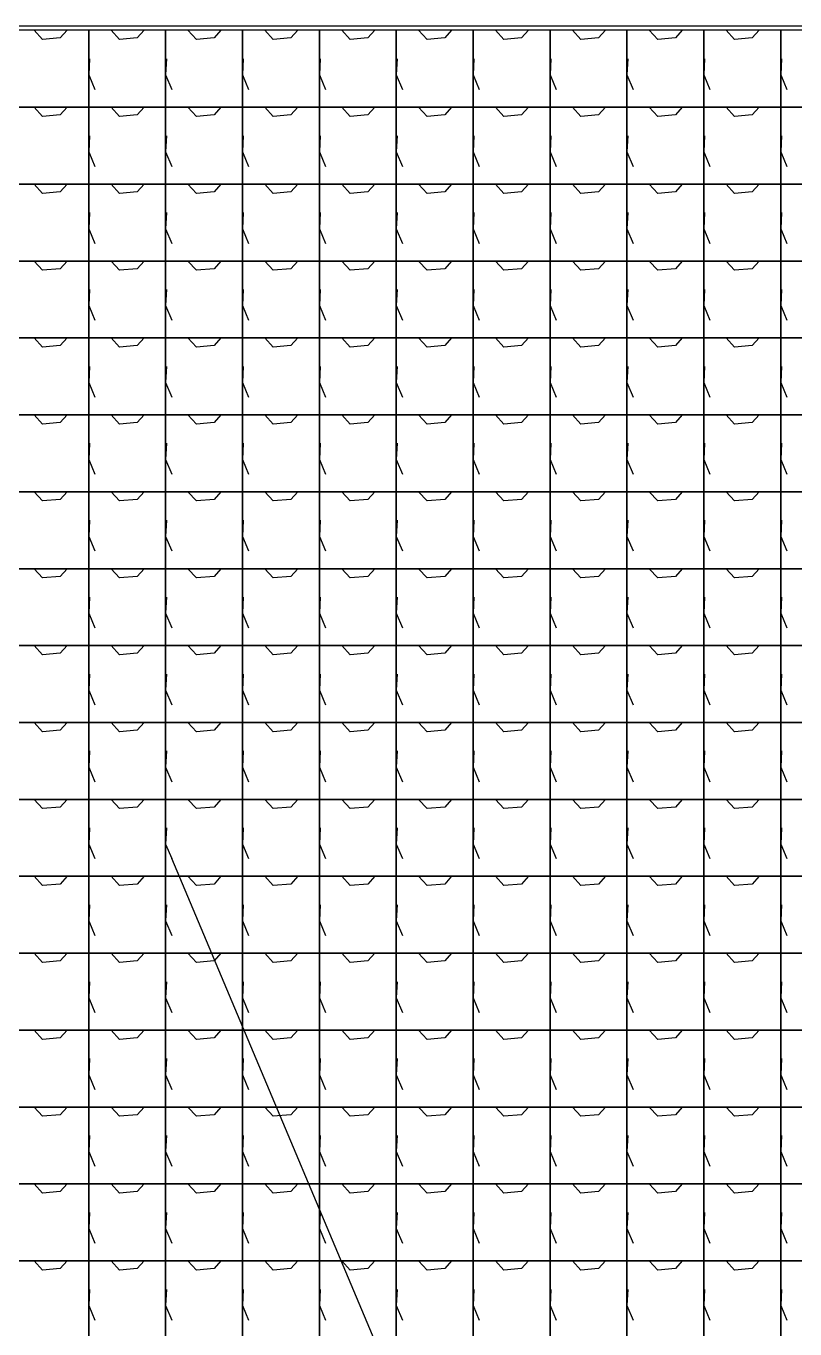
# Model space of a CAD drawing. Header units: inches. Extents: x 0 to 2763, y 0 to 1500.
# Drawn here: x 487.3 to 741.3, y 1069.7 to 1500 of the extents above; entities that cross this region are included whole.
import ezdxf

# ---------------------------------------------------------------- set-up
doc = ezdxf.new("R2010")
doc.units = ezdxf.units.IN
doc.header["$MEASUREMENT"] = 0

# ---------------------------------------------------------------- blocks, each defined once
blk = doc.blocks.new('*U1')
at = {"color": 254, "true_color": 0xfeeab9}
blk.add_lwpolyline([(-12.7, -12.7), (12.7, -12.7), (12.7, 12.7), (-12.7, 12.7), (-12.7, -12.7)], dxfattribs=at)
blk = doc.blocks.new('*U2')
at = {"color": 0, "linetype": 'ByBlock', "lineweight": -2, "transparency": 16777216}
for p in [(482.6, 1473.2), (508, 1473.2), (533.4, 1473.2), (558.8, 1473.2), (584.2, 1473.2), (609.6, 1473.2), (635, 1473.2), (660.4, 1473.2), (685.8, 1473.2), (711.2, 1473.2), (736.6, 1473.2), (482.6, 1447.8), (508, 1447.8), (533.4, 1447.8), (558.8, 1447.8), (584.2, 1447.8), (609.6, 1447.8), (635, 1447.8), (660.4, 1447.8), (685.8, 1447.8), (711.2, 1447.8), (736.6, 1447.8), (482.6, 1422.4), (508, 1422.4), (533.4, 1422.4), (558.8, 1422.4), (584.2, 1422.4), (609.6, 1422.4), (635, 1422.4), (660.4, 1422.4), (685.8, 1422.4), (711.2, 1422.4), (736.6, 1422.4), (482.6, 1397), (508, 1397), (533.4, 1397), (558.8, 1397), (584.2, 1397), (609.6, 1397), (635, 1397), (660.4, 1397), (685.8, 1397), (711.2, 1397), (736.6, 1397), (482.6, 1371.6), (508, 1371.6), (533.4, 1371.6), (558.8, 1371.6), (584.2, 1371.6), (609.6, 1371.6), (635, 1371.6), (660.4, 1371.6), (685.8, 1371.6), (711.2, 1371.6), (736.6, 1371.6), (482.6, 1346.2), (508, 1346.2), (533.4, 1346.2), (558.8, 1346.2), (584.2, 1346.2), (609.6, 1346.2), (635, 1346.2), (660.4, 1346.2), (685.8, 1346.2), (711.2, 1346.2), (736.6, 1346.2), (482.6, 1320.8), (508, 1320.8), (533.4, 1320.8), (558.8, 1320.8), (584.2, 1320.8), (609.6, 1320.8), (635, 1320.8), (660.4, 1320.8), (685.8, 1320.8), (711.2, 1320.8), (736.6, 1320.8), (482.6, 1295.4), (508, 1295.4), (533.4, 1295.4), (558.8, 1295.4), (584.2, 1295.4), (609.6, 1295.4), (635, 1295.4), (660.4, 1295.4), (685.8, 1295.4), (711.2, 1295.4), (736.6, 1295.4), (482.6, 1270), (508, 1270), (533.4, 1270), (558.8, 1270), (584.2, 1270), (609.6, 1270), (635, 1270), (660.4, 1270), (685.8, 1270), (711.2, 1270), (736.6, 1270), (482.6, 1244.6), (508, 1244.6), (533.4, 1244.6), (558.8, 1244.6), (584.2, 1244.6), (609.6, 1244.6), (635, 1244.6), (660.4, 1244.6), (685.8, 1244.6), (711.2, 1244.6), (736.6, 1244.6), (482.6, 1219.2), (508, 1219.2), (533.4, 1219.2), (558.8, 1219.2), (584.2, 1219.2), (609.6, 1219.2), (635, 1219.2), (660.4, 1219.2), (685.8, 1219.2), (711.2, 1219.2), (736.6, 1219.2), (482.6, 1193.8), (508, 1193.8), (533.4, 1193.8), (558.8, 1193.8), (584.2, 1193.8), (609.6, 1193.8), (635, 1193.8), (660.4, 1193.8), (685.8, 1193.8), (711.2, 1193.8), (736.6, 1193.8), (482.6, 1168.4), (508, 1168.4), (533.4, 1168.4), (558.8, 1168.4), (584.2, 1168.4), (609.6, 1168.4), (635, 1168.4), (660.4, 1168.4), (685.8, 1168.4), (711.2, 1168.4), (736.6, 1168.4), (482.6, 1143), (508, 1143), (533.4, 1143), (558.8, 1143), (584.2, 1143), (609.6, 1143), (635, 1143), (660.4, 1143), (685.8, 1143), (711.2, 1143), (736.6, 1143), (482.6, 1117.6), (508, 1117.6), (533.4, 1117.6), (558.8, 1117.6), (584.2, 1117.6), (609.6, 1117.6), (635, 1117.6), (660.4, 1117.6), (685.8, 1117.6), (711.2, 1117.6), (736.6, 1117.6), (482.6, 1092.2), (508, 1092.2), (533.4, 1092.2), (558.8, 1092.2), (584.2, 1092.2), (609.6, 1092.2), (635, 1092.2), (660.4, 1092.2), (685.8, 1092.2), (711.2, 1092.2), (736.6, 1092.2), (482.6, 1066.8), (508, 1066.8), (533.4, 1066.8), (558.8, 1066.8), (584.2, 1066.8), (609.6, 1066.8), (635, 1066.8), (660.4, 1066.8), (685.8, 1066.8), (711.2, 1066.8), (736.6, 1066.8)]:
    blk.add_blockref('*U1', p, dxfattribs=at)

msp = doc.modelspace()

# ---------------------------------------------------------------- linework, layer by layer
at = {"linetype": 'Continuous'}
for p, q in [((492.76, 1495.55), (489.97, 1498.6)), ((500.89, 1498.6), (498.6, 1496.06)), ((518.16, 1495.55), (515.37, 1498.6)), ((526.29, 1498.6), (524, 1496.06)), ((543.56, 1495.55), (540.77, 1498.6)), ((551.69, 1498.6), (549.4, 1496.06)), ((568.96, 1495.55), (566.17, 1498.6)), ((577.09, 1498.6), (574.8, 1496.06)), ((594.36, 1495.55), (591.57, 1498.6)), ((602.49, 1498.6), (600.2, 1496.06)), ((619.76, 1495.55), (616.97, 1498.6)), ((627.89, 1498.6), (625.6, 1496.06)), ((645.16, 1495.55), (642.37, 1498.6)), ((653.29, 1498.6), (651, 1496.06)), ((670.56, 1495.55), (667.77, 1498.6)), ((678.69, 1498.6), (676.4, 1496.06)), ((695.96, 1495.55), (693.17, 1498.6)), ((704.09, 1498.6), (701.8, 1496.06)), ((721.36, 1495.55), (718.57, 1498.6)), ((729.49, 1498.6), (727.2, 1496.06)), ((498.6, 1496.06), (492.76, 1495.55)), ((524, 1496.06), (518.16, 1495.55)), ((549.4, 1496.06), (543.56, 1495.55)), ((574.8, 1496.06), (568.96, 1495.55)), ((600.2, 1496.06), (594.36, 1495.55)), ((625.6, 1496.06), (619.76, 1495.55)), ((651, 1496.06), (645.16, 1495.55)), ((676.4, 1496.06), (670.56, 1495.55)), ((701.8, 1496.06), (695.96, 1495.55)), ((727.2, 1496.06), (721.36, 1495.55)), ((508.25, 1489.2), (508, 1483.87)), ((533.65, 1489.2), (533.4, 1483.87)), ((559.05, 1489.2), (558.8, 1483.87)), ((584.45, 1489.2), (584.2, 1483.87)), ((609.85, 1489.2), (609.6, 1483.87)), ((635.25, 1489.2), (635, 1483.87)), ((660.65, 1489.2), (660.4, 1483.87)), ((686.05, 1489.2), (685.8, 1483.87)), ((711.45, 1489.2), (711.2, 1483.87)), ((736.85, 1489.2), (736.6, 1483.87)), ((508, 1483.87), (510.03, 1479.04)), ((533.4, 1483.87), (535.43, 1479.04)), ((558.8, 1483.87), (560.83, 1479.04)), ((584.2, 1483.87), (586.23, 1479.04)), ((609.6, 1483.87), (611.63, 1479.04)), ((635, 1483.87), (637.03, 1479.04)), ((660.4, 1483.87), (662.43, 1479.04)), ((685.8, 1483.87), (687.83, 1479.04)), ((711.2, 1483.87), (713.23, 1479.04)), ((736.6, 1483.87), (738.63, 1479.04)), ((492.76, 1470.15), (489.97, 1473.2)), ((500.89, 1473.2), (498.6, 1470.66)), ((518.16, 1470.15), (515.37, 1473.2)), ((526.29, 1473.2), (524, 1470.66)), ((543.56, 1470.15), (540.77, 1473.2)), ((551.69, 1473.2), (549.4, 1470.66)), ((568.96, 1470.15), (566.17, 1473.2)), ((577.09, 1473.2), (574.8, 1470.66)), ((594.36, 1470.15), (591.57, 1473.2)), ((602.49, 1473.2), (600.2, 1470.66)), ((619.76, 1470.15), (616.97, 1473.2)), ((627.89, 1473.2), (625.6, 1470.66)), ((645.16, 1470.15), (642.37, 1473.2)), ((653.29, 1473.2), (651, 1470.66)), ((670.56, 1470.15), (667.77, 1473.2)), ((678.69, 1473.2), (676.4, 1470.66)), ((695.96, 1470.15), (693.17, 1473.2)), ((704.09, 1473.2), (701.8, 1470.66)), ((721.36, 1470.15), (718.57, 1473.2)), ((729.49, 1473.2), (727.2, 1470.66)), ((498.6, 1470.66), (492.76, 1470.15)), ((524, 1470.66), (518.16, 1470.15)), ((549.4, 1470.66), (543.56, 1470.15)), ((574.8, 1470.66), (568.96, 1470.15)), ((600.2, 1470.66), (594.36, 1470.15)), ((625.6, 1470.66), (619.76, 1470.15)), ((651, 1470.66), (645.16, 1470.15)), ((676.4, 1470.66), (670.56, 1470.15)), ((701.8, 1470.66), (695.96, 1470.15)), ((727.2, 1470.66), (721.36, 1470.15)), ((508.25, 1463.8), (508, 1458.47)), ((533.65, 1463.8), (533.4, 1458.47)), ((559.05, 1463.8), (558.8, 1458.47)), ((584.45, 1463.8), (584.2, 1458.47)), ((609.85, 1463.8), (609.6, 1458.47)), ((635.25, 1463.8), (635, 1458.47)), ((660.65, 1463.8), (660.4, 1458.47)), ((686.05, 1463.8), (685.8, 1458.47)), ((711.45, 1463.8), (711.2, 1458.47)), ((736.85, 1463.8), (736.6, 1458.47)), ((508, 1458.47), (510.03, 1453.64)), ((533.4, 1458.47), (535.43, 1453.64)), ((558.8, 1458.47), (560.83, 1453.64)), ((584.2, 1458.47), (586.23, 1453.64)), ((609.6, 1458.47), (611.63, 1453.64)), ((635, 1458.47), (637.03, 1453.64)), ((660.4, 1458.47), (662.43, 1453.64)), ((685.8, 1458.47), (687.83, 1453.64)), ((711.2, 1458.47), (713.23, 1453.64)), ((736.6, 1458.47), (738.63, 1453.64)), ((492.76, 1444.75), (489.97, 1447.8)), ((500.89, 1447.8), (498.6, 1445.26)), ((518.16, 1444.75), (515.37, 1447.8)), ((526.29, 1447.8), (524, 1445.26)), ((543.56, 1444.75), (540.77, 1447.8)), ((551.69, 1447.8), (549.4, 1445.26)), ((568.96, 1444.75), (566.17, 1447.8)), ((577.09, 1447.8), (574.8, 1445.26)), ((594.36, 1444.75), (591.57, 1447.8)), ((602.49, 1447.8), (600.2, 1445.26)), ((619.76, 1444.75), (616.97, 1447.8)), ((627.89, 1447.8), (625.6, 1445.26)), ((645.16, 1444.75), (642.37, 1447.8)), ((653.29, 1447.8), (651, 1445.26)), ((670.56, 1444.75), (667.77, 1447.8)), ((678.69, 1447.8), (676.4, 1445.26)), ((695.96, 1444.75), (693.17, 1447.8)), ((704.09, 1447.8), (701.8, 1445.26)), ((721.36, 1444.75), (718.57, 1447.8)), ((729.49, 1447.8), (727.2, 1445.26)), ((498.6, 1445.26), (492.76, 1444.75)), ((524, 1445.26), (518.16, 1444.75)), ((549.4, 1445.26), (543.56, 1444.75)), ((574.8, 1445.26), (568.96, 1444.75)), ((600.2, 1445.26), (594.36, 1444.75)), ((625.6, 1445.26), (619.76, 1444.75)), ((651, 1445.26), (645.16, 1444.75)), ((676.4, 1445.26), (670.56, 1444.75)), ((701.8, 1445.26), (695.96, 1444.75)), ((727.2, 1445.26), (721.36, 1444.75)), ((508.25, 1438.4), (508, 1433.07)), ((533.65, 1438.4), (533.4, 1433.07)), ((559.05, 1438.4), (558.8, 1433.07)), ((584.45, 1438.4), (584.2, 1433.07)), ((609.85, 1438.4), (609.6, 1433.07)), ((635.25, 1438.4), (635, 1433.07)), ((660.65, 1438.4), (660.4, 1433.07)), ((686.05, 1438.4), (685.8, 1433.07)), ((711.45, 1438.4), (711.2, 1433.07)), ((736.85, 1438.4), (736.6, 1433.07)), ((508, 1433.07), (510.03, 1428.24)), ((533.4, 1433.07), (535.43, 1428.24)), ((558.8, 1433.07), (560.83, 1428.24)), ((584.2, 1433.07), (586.23, 1428.24)), ((609.6, 1433.07), (611.63, 1428.24)), ((635, 1433.07), (637.03, 1428.24)), ((660.4, 1433.07), (662.43, 1428.24)), ((685.8, 1433.07), (687.83, 1428.24)), ((711.2, 1433.07), (713.23, 1428.24)), ((736.6, 1433.07), (738.63, 1428.24)), ((492.76, 1419.35), (489.97, 1422.4)), ((500.89, 1422.4), (498.6, 1419.86)), ((518.16, 1419.35), (515.37, 1422.4)), ((526.29, 1422.4), (524, 1419.86)), ((543.56, 1419.35), (540.77, 1422.4)), ((551.69, 1422.4), (549.4, 1419.86)), ((568.96, 1419.35), (566.17, 1422.4)), ((577.09, 1422.4), (574.8, 1419.86)), ((594.36, 1419.35), (591.57, 1422.4)), ((602.49, 1422.4), (600.2, 1419.86)), ((619.76, 1419.35), (616.97, 1422.4)), ((627.89, 1422.4), (625.6, 1419.86)), ((645.16, 1419.35), (642.37, 1422.4)), ((653.29, 1422.4), (651, 1419.86)), ((670.56, 1419.35), (667.77, 1422.4)), ((678.69, 1422.4), (676.4, 1419.86)), ((695.96, 1419.35), (693.17, 1422.4)), ((704.09, 1422.4), (701.8, 1419.86)), ((721.36, 1419.35), (718.57, 1422.4)), ((729.49, 1422.4), (727.2, 1419.86)), ((498.6, 1419.86), (492.76, 1419.35)), ((524, 1419.86), (518.16, 1419.35)), ((549.4, 1419.86), (543.56, 1419.35)), ((574.8, 1419.86), (568.96, 1419.35)), ((600.2, 1419.86), (594.36, 1419.35)), ((625.6, 1419.86), (619.76, 1419.35)), ((651, 1419.86), (645.16, 1419.35)), ((676.4, 1419.86), (670.56, 1419.35)), ((701.8, 1419.86), (695.96, 1419.35)), ((727.2, 1419.86), (721.36, 1419.35)), ((508.25, 1413), (508, 1407.67)), ((533.65, 1413), (533.4, 1407.67)), ((559.05, 1413), (558.8, 1407.67)), ((584.45, 1413), (584.2, 1407.67)), ((609.85, 1413), (609.6, 1407.67)), ((635.25, 1413), (635, 1407.67)), ((660.65, 1413), (660.4, 1407.67)), ((686.05, 1413), (685.8, 1407.67)), ((711.45, 1413), (711.2, 1407.67)), ((736.85, 1413), (736.6, 1407.67)), ((508, 1407.67), (510.03, 1402.84)), ((533.4, 1407.67), (535.43, 1402.84)), ((558.8, 1407.67), (560.83, 1402.84)), ((584.2, 1407.67), (586.23, 1402.84)), ((609.6, 1407.67), (611.63, 1402.84)), ((635, 1407.67), (637.03, 1402.84)), ((660.4, 1407.67), (662.43, 1402.84)), ((685.8, 1407.67), (687.83, 1402.84)), ((711.2, 1407.67), (713.23, 1402.84)), ((736.6, 1407.67), (738.63, 1402.84)), ((492.76, 1393.95), (489.97, 1397)), ((498.6, 1394.46), (492.76, 1393.95)), ((500.89, 1397), (498.6, 1394.46)), ((518.16, 1393.95), (515.37, 1397)), ((524, 1394.46), (518.16, 1393.95)), ((526.29, 1397), (524, 1394.46)), ((543.56, 1393.95), (540.77, 1397)), ((549.4, 1394.46), (543.56, 1393.95)), ((551.69, 1397), (549.4, 1394.46)), ((568.96, 1393.95), (566.17, 1397)), ((574.8, 1394.46), (568.96, 1393.95)), ((577.09, 1397), (574.8, 1394.46)), ((594.36, 1393.95), (591.57, 1397)), ((600.2, 1394.46), (594.36, 1393.95)), ((602.49, 1397), (600.2, 1394.46)), ((619.76, 1393.95), (616.97, 1397)), ((625.6, 1394.46), (619.76, 1393.95)), ((627.89, 1397), (625.6, 1394.46)), ((645.16, 1393.95), (642.37, 1397)), ((651, 1394.46), (645.16, 1393.95)), ((653.29, 1397), (651, 1394.46)), ((670.56, 1393.95), (667.77, 1397)), ((676.4, 1394.46), (670.56, 1393.95)), ((678.69, 1397), (676.4, 1394.46)), ((695.96, 1393.95), (693.17, 1397)), ((701.8, 1394.46), (695.96, 1393.95)), ((704.09, 1397), (701.8, 1394.46)), ((721.36, 1393.95), (718.57, 1397)), ((727.2, 1394.46), (721.36, 1393.95)), ((729.49, 1397), (727.2, 1394.46)), ((508.25, 1387.6), (508, 1382.27)), ((533.65, 1387.6), (533.4, 1382.27)), ((559.05, 1387.6), (558.8, 1382.27)), ((584.45, 1387.6), (584.2, 1382.27)), ((609.85, 1387.6), (609.6, 1382.27)), ((635.25, 1387.6), (635, 1382.27)), ((660.65, 1387.6), (660.4, 1382.27)), ((686.05, 1387.6), (685.8, 1382.27)), ((711.45, 1387.6), (711.2, 1382.27)), ((736.85, 1387.6), (736.6, 1382.27)), ((508, 1382.27), (510.03, 1377.44)), ((533.4, 1382.27), (535.43, 1377.44)), ((558.8, 1382.27), (560.83, 1377.44)), ((584.2, 1382.27), (586.23, 1377.44)), ((609.6, 1382.27), (611.63, 1377.44)), ((635, 1382.27), (637.03, 1377.44)), ((660.4, 1382.27), (662.43, 1377.44)), ((685.8, 1382.27), (687.83, 1377.44)), ((711.2, 1382.27), (713.23, 1377.44)), ((736.6, 1382.27), (738.63, 1377.44)), ((492.76, 1368.55), (489.97, 1371.6)), ((498.6, 1369.06), (492.76, 1368.55)), ((500.89, 1371.6), (498.6, 1369.06)), ((518.16, 1368.55), (515.37, 1371.6)), ((524, 1369.06), (518.16, 1368.55)), ((526.29, 1371.6), (524, 1369.06)), ((543.56, 1368.55), (540.77, 1371.6)), ((549.4, 1369.06), (543.56, 1368.55)), ((551.69, 1371.6), (549.4, 1369.06)), ((568.96, 1368.55), (566.17, 1371.6)), ((574.8, 1369.06), (568.96, 1368.55)), ((577.09, 1371.6), (574.8, 1369.06)), ((594.36, 1368.55), (591.57, 1371.6)), ((600.2, 1369.06), (594.36, 1368.55)), ((602.49, 1371.6), (600.2, 1369.06)), ((619.76, 1368.55), (616.97, 1371.6)), ((625.6, 1369.06), (619.76, 1368.55)), ((627.89, 1371.6), (625.6, 1369.06)), ((645.16, 1368.55), (642.37, 1371.6)), ((651, 1369.06), (645.16, 1368.55)), ((653.29, 1371.6), (651, 1369.06)), ((670.56, 1368.55), (667.77, 1371.6)), ((676.4, 1369.06), (670.56, 1368.55)), ((678.69, 1371.6), (676.4, 1369.06)), ((695.96, 1368.55), (693.17, 1371.6)), ((701.8, 1369.06), (695.96, 1368.55)), ((704.09, 1371.6), (701.8, 1369.06)), ((721.36, 1368.55), (718.57, 1371.6)), ((727.2, 1369.06), (721.36, 1368.55)), ((729.49, 1371.6), (727.2, 1369.06)), ((508.25, 1362.2), (508, 1356.87)), ((533.65, 1362.2), (533.4, 1356.87)), ((559.05, 1362.2), (558.8, 1356.87)), ((584.45, 1362.2), (584.2, 1356.87)), ((609.85, 1362.2), (609.6, 1356.87)), ((635.25, 1362.2), (635, 1356.87)), ((660.65, 1362.2), (660.4, 1356.87)), ((686.05, 1362.2), (685.8, 1356.87)), ((711.45, 1362.2), (711.2, 1356.87)), ((736.85, 1362.2), (736.6, 1356.87)), ((508, 1356.87), (510.03, 1352.04)), ((533.4, 1356.87), (535.43, 1352.04)), ((558.8, 1356.87), (560.83, 1352.04)), ((584.2, 1356.87), (586.23, 1352.04)), ((609.6, 1356.87), (611.63, 1352.04)), ((635, 1356.87), (637.03, 1352.04)), ((660.4, 1356.87), (662.43, 1352.04)), ((685.8, 1356.87), (687.83, 1352.04)), ((711.2, 1356.87), (713.23, 1352.04)), ((736.6, 1356.87), (738.63, 1352.04)), ((492.76, 1343.15), (489.97, 1346.2)), ((498.6, 1343.66), (492.76, 1343.15)), ((500.89, 1346.2), (498.6, 1343.66)), ((518.16, 1343.15), (515.37, 1346.2)), ((524, 1343.66), (518.16, 1343.15)), ((526.29, 1346.2), (524, 1343.66)), ((543.56, 1343.15), (540.77, 1346.2)), ((549.4, 1343.66), (543.56, 1343.15)), ((551.69, 1346.2), (549.4, 1343.66)), ((568.96, 1343.15), (566.17, 1346.2)), ((574.8, 1343.66), (568.96, 1343.15)), ((577.09, 1346.2), (574.8, 1343.66)), ((594.36, 1343.15), (591.57, 1346.2)), ((600.2, 1343.66), (594.36, 1343.15)), ((602.49, 1346.2), (600.2, 1343.66)), ((619.76, 1343.15), (616.97, 1346.2)), ((625.6, 1343.66), (619.76, 1343.15)), ((627.89, 1346.2), (625.6, 1343.66)), ((645.16, 1343.15), (642.37, 1346.2)), ((651, 1343.66), (645.16, 1343.15)), ((653.29, 1346.2), (651, 1343.66)), ((670.56, 1343.15), (667.77, 1346.2)), ((676.4, 1343.66), (670.56, 1343.15)), ((678.69, 1346.2), (676.4, 1343.66)), ((695.96, 1343.15), (693.17, 1346.2)), ((701.8, 1343.66), (695.96, 1343.15)), ((704.09, 1346.2), (701.8, 1343.66)), ((721.36, 1343.15), (718.57, 1346.2)), ((727.2, 1343.66), (721.36, 1343.15)), ((729.49, 1346.2), (727.2, 1343.66)), ((508.25, 1336.8), (508, 1331.47)), ((533.65, 1336.8), (533.4, 1331.47)), ((559.05, 1336.8), (558.8, 1331.47)), ((584.45, 1336.8), (584.2, 1331.47)), ((609.85, 1336.8), (609.6, 1331.47)), ((635.25, 1336.8), (635, 1331.47)), ((660.65, 1336.8), (660.4, 1331.47)), ((686.05, 1336.8), (685.8, 1331.47)), ((711.45, 1336.8), (711.2, 1331.47)), ((736.85, 1336.8), (736.6, 1331.47)), ((508, 1331.47), (510.03, 1326.64)), ((533.4, 1331.47), (535.43, 1326.64)), ((558.8, 1331.47), (560.83, 1326.64)), ((584.2, 1331.47), (586.23, 1326.64)), ((609.6, 1331.47), (611.63, 1326.64)), ((635, 1331.47), (637.03, 1326.64)), ((660.4, 1331.47), (662.43, 1326.64)), ((685.8, 1331.47), (687.83, 1326.64)), ((711.2, 1331.47), (713.23, 1326.64)), ((736.6, 1331.47), (738.63, 1326.64)), ((492.76, 1317.75), (489.97, 1320.8)), ((498.6, 1318.26), (492.76, 1317.75)), ((500.89, 1320.8), (498.6, 1318.26)), ((518.16, 1317.75), (515.37, 1320.8)), ((524, 1318.26), (518.16, 1317.75)), ((526.29, 1320.8), (524, 1318.26)), ((543.56, 1317.75), (540.77, 1320.8)), ((549.4, 1318.26), (543.56, 1317.75)), ((551.69, 1320.8), (549.4, 1318.26)), ((568.96, 1317.75), (566.17, 1320.8)), ((574.8, 1318.26), (568.96, 1317.75)), ((577.09, 1320.8), (574.8, 1318.26)), ((594.36, 1317.75), (591.57, 1320.8)), ((600.2, 1318.26), (594.36, 1317.75)), ((602.49, 1320.8), (600.2, 1318.26)), ((619.76, 1317.75), (616.97, 1320.8)), ((625.6, 1318.26), (619.76, 1317.75)), ((627.89, 1320.8), (625.6, 1318.26)), ((645.16, 1317.75), (642.37, 1320.8)), ((651, 1318.26), (645.16, 1317.75)), ((653.29, 1320.8), (651, 1318.26)), ((670.56, 1317.75), (667.77, 1320.8)), ((676.4, 1318.26), (670.56, 1317.75)), ((678.69, 1320.8), (676.4, 1318.26)), ((695.96, 1317.75), (693.17, 1320.8)), ((701.8, 1318.26), (695.96, 1317.75)), ((704.09, 1320.8), (701.8, 1318.26)), ((721.36, 1317.75), (718.57, 1320.8)), ((727.2, 1318.26), (721.36, 1317.75)), ((729.49, 1320.8), (727.2, 1318.26)), ((508.25, 1311.4), (508, 1306.07)), ((533.65, 1311.4), (533.4, 1306.07)), ((559.05, 1311.4), (558.8, 1306.07)), ((584.45, 1311.4), (584.2, 1306.07)), ((609.85, 1311.4), (609.6, 1306.07)), ((635.25, 1311.4), (635, 1306.07)), ((660.65, 1311.4), (660.4, 1306.07)), ((686.05, 1311.4), (685.8, 1306.07)), ((711.45, 1311.4), (711.2, 1306.07)), ((736.85, 1311.4), (736.6, 1306.07)), ((508, 1306.07), (510.03, 1301.24)), ((533.4, 1306.07), (535.43, 1301.24)), ((558.8, 1306.07), (560.83, 1301.24)), ((584.2, 1306.07), (586.23, 1301.24)), ((609.6, 1306.07), (611.63, 1301.24)), ((635, 1306.07), (637.03, 1301.24)), ((660.4, 1306.07), (662.43, 1301.24)), ((685.8, 1306.07), (687.83, 1301.24)), ((711.2, 1306.07), (713.23, 1301.24)), ((736.6, 1306.07), (738.63, 1301.24)), ((492.76, 1292.35), (489.97, 1295.4)), ((500.89, 1295.4), (498.6, 1292.86)), ((518.16, 1292.35), (515.37, 1295.4)), ((526.29, 1295.4), (524, 1292.86)), ((543.56, 1292.35), (540.77, 1295.4)), ((551.69, 1295.4), (549.4, 1292.86)), ((568.96, 1292.35), (566.17, 1295.4)), ((577.09, 1295.4), (574.8, 1292.86)), ((594.36, 1292.35), (591.57, 1295.4)), ((602.49, 1295.4), (600.2, 1292.86)), ((619.76, 1292.35), (616.97, 1295.4)), ((627.89, 1295.4), (625.6, 1292.86)), ((645.16, 1292.35), (642.37, 1295.4)), ((653.29, 1295.4), (651, 1292.86)), ((670.56, 1292.35), (667.77, 1295.4)), ((678.69, 1295.4), (676.4, 1292.86)), ((695.96, 1292.35), (693.17, 1295.4)), ((704.09, 1295.4), (701.8, 1292.86)), ((721.36, 1292.35), (718.57, 1295.4)), ((729.49, 1295.4), (727.2, 1292.86)), ((498.6, 1292.86), (492.76, 1292.35)), ((524, 1292.86), (518.16, 1292.35)), ((549.4, 1292.86), (543.56, 1292.35)), ((574.8, 1292.86), (568.96, 1292.35)), ((600.2, 1292.86), (594.36, 1292.35)), ((625.6, 1292.86), (619.76, 1292.35)), ((651, 1292.86), (645.16, 1292.35)), ((676.4, 1292.86), (670.56, 1292.35)), ((701.8, 1292.86), (695.96, 1292.35)), ((727.2, 1292.86), (721.36, 1292.35)), ((508.25, 1286), (508, 1280.67)), ((533.65, 1286), (533.4, 1280.67)), ((559.05, 1286), (558.8, 1280.67)), ((584.45, 1286), (584.2, 1280.67)), ((609.85, 1286), (609.6, 1280.67)), ((635.25, 1286), (635, 1280.67)), ((660.65, 1286), (660.4, 1280.67)), ((686.05, 1286), (685.8, 1280.67)), ((711.45, 1286), (711.2, 1280.67)), ((736.85, 1286), (736.6, 1280.67)), ((508, 1280.67), (510.03, 1275.84)), ((533.4, 1280.67), (535.43, 1275.84)), ((558.8, 1280.67), (560.83, 1275.84)), ((584.2, 1280.67), (586.23, 1275.84)), ((609.6, 1280.67), (611.63, 1275.84)), ((635, 1280.67), (637.03, 1275.84)), ((660.4, 1280.67), (662.43, 1275.84)), ((685.8, 1280.67), (687.83, 1275.84)), ((711.2, 1280.67), (713.23, 1275.84)), ((736.6, 1280.67), (738.63, 1275.84)), ((492.76, 1266.95), (489.97, 1270)), ((500.89, 1270), (498.6, 1267.46)), ((518.16, 1266.95), (515.37, 1270)), ((526.29, 1270), (524, 1267.46)), ((543.56, 1266.95), (540.77, 1270)), ((551.69, 1270), (549.4, 1267.46)), ((568.96, 1266.95), (566.17, 1270)), ((577.09, 1270), (574.8, 1267.46)), ((594.36, 1266.95), (591.57, 1270)), ((602.49, 1270), (600.2, 1267.46)), ((619.76, 1266.95), (616.97, 1270)), ((627.89, 1270), (625.6, 1267.46)), ((645.16, 1266.95), (642.37, 1270)), ((653.29, 1270), (651, 1267.46)), ((670.56, 1266.95), (667.77, 1270)), ((678.69, 1270), (676.4, 1267.46)), ((695.96, 1266.95), (693.17, 1270)), ((704.09, 1270), (701.8, 1267.46)), ((721.36, 1266.95), (718.57, 1270)), ((729.49, 1270), (727.2, 1267.46)), ((498.6, 1267.46), (492.76, 1266.95)), ((524, 1267.46), (518.16, 1266.95)), ((549.4, 1267.46), (543.56, 1266.95)), ((574.8, 1267.46), (568.96, 1266.95)), ((600.2, 1267.46), (594.36, 1266.95)), ((625.6, 1267.46), (619.76, 1266.95)), ((651, 1267.46), (645.16, 1266.95)), ((676.4, 1267.46), (670.56, 1266.95)), ((701.8, 1267.46), (695.96, 1266.95)), ((727.2, 1267.46), (721.36, 1266.95)), ((508.25, 1260.6), (508, 1255.27)), ((533.65, 1260.6), (533.4, 1255.27)), ((559.05, 1260.6), (558.8, 1255.27)), ((584.45, 1260.6), (584.2, 1255.27)), ((609.85, 1260.6), (609.6, 1255.27)), ((635.25, 1260.6), (635, 1255.27)), ((660.65, 1260.6), (660.4, 1255.27)), ((686.05, 1260.6), (685.8, 1255.27)), ((711.45, 1260.6), (711.2, 1255.27)), ((736.85, 1260.6), (736.6, 1255.27)), ((508, 1255.27), (510.03, 1250.44)), ((533.4, 1255.27), (535.43, 1250.44)), ((558.8, 1255.27), (560.83, 1250.44)), ((584.2, 1255.27), (586.23, 1250.44)), ((609.6, 1255.27), (611.63, 1250.44)), ((635, 1255.27), (637.03, 1250.44)), ((660.4, 1255.27), (662.43, 1250.44)), ((685.8, 1255.27), (687.83, 1250.44)), ((711.2, 1255.27), (713.23, 1250.44)), ((736.6, 1255.27), (738.63, 1250.44)), ((492.76, 1241.55), (489.97, 1244.6)), ((500.89, 1244.6), (498.6, 1242.06)), ((518.16, 1241.55), (515.37, 1244.6)), ((526.29, 1244.6), (524, 1242.06)), ((543.56, 1241.55), (540.77, 1244.6)), ((551.69, 1244.6), (549.4, 1242.06)), ((568.96, 1241.55), (566.17, 1244.6)), ((577.09, 1244.6), (574.8, 1242.06)), ((594.36, 1241.55), (591.57, 1244.6)), ((602.49, 1244.6), (600.2, 1242.06)), ((619.76, 1241.55), (616.97, 1244.6)), ((627.89, 1244.6), (625.6, 1242.06)), ((645.16, 1241.55), (642.37, 1244.6)), ((653.29, 1244.6), (651, 1242.06)), ((670.56, 1241.55), (667.77, 1244.6)), ((678.69, 1244.6), (676.4, 1242.06)), ((695.96, 1241.55), (693.17, 1244.6)), ((704.09, 1244.6), (701.8, 1242.06)), ((721.36, 1241.55), (718.57, 1244.6)), ((729.49, 1244.6), (727.2, 1242.06)), ((498.6, 1242.06), (492.76, 1241.55)), ((524, 1242.06), (518.16, 1241.55)), ((549.4, 1242.06), (543.56, 1241.55)), ((574.8, 1242.06), (568.96, 1241.55)), ((600.2, 1242.06), (594.36, 1241.55)), ((625.6, 1242.06), (619.76, 1241.55)), ((651, 1242.06), (645.16, 1241.55)), ((676.4, 1242.06), (670.56, 1241.55)), ((701.8, 1242.06), (695.96, 1241.55)), ((727.2, 1242.06), (721.36, 1241.55)), ((508.25, 1235.2), (508, 1229.87)), ((533.65, 1235.2), (533.4, 1229.87)), ((559.05, 1235.2), (558.8, 1229.87)), ((584.45, 1235.2), (584.2, 1229.87)), ((609.85, 1235.2), (609.6, 1229.87)), ((635.25, 1235.2), (635, 1229.87)), ((660.65, 1235.2), (660.4, 1229.87)), ((686.05, 1235.2), (685.8, 1229.87)), ((711.45, 1235.2), (711.2, 1229.87)), ((736.85, 1235.2), (736.6, 1229.87)), ((508, 1229.87), (510.03, 1225.04)), ((533.4, 1229.87), (535.43, 1225.04)), ((558.8, 1229.87), (560.83, 1225.04)), ((584.2, 1229.87), (586.23, 1225.04)), ((609.6, 1229.87), (611.63, 1225.04)), ((635, 1229.87), (637.03, 1225.04)), ((660.4, 1229.87), (662.43, 1225.04)), ((685.8, 1229.87), (687.83, 1225.04)), ((711.2, 1229.87), (713.23, 1225.04)), ((736.6, 1229.87), (738.63, 1225.04)), ((492.76, 1216.15), (489.97, 1219.2)), ((500.89, 1219.2), (498.6, 1216.66)), ((518.16, 1216.15), (515.37, 1219.2)), ((526.29, 1219.2), (524, 1216.66)), ((543.56, 1216.15), (540.77, 1219.2)), ((551.69, 1219.2), (549.4, 1216.66)), ((568.96, 1216.15), (566.17, 1219.2)), ((577.09, 1219.2), (574.8, 1216.66)), ((594.36, 1216.15), (591.57, 1219.2)), ((602.49, 1219.2), (600.2, 1216.66)), ((619.76, 1216.15), (616.97, 1219.2)), ((627.89, 1219.2), (625.6, 1216.66)), ((645.16, 1216.15), (642.37, 1219.2)), ((653.29, 1219.2), (651, 1216.66)), ((670.56, 1216.15), (667.77, 1219.2)), ((678.69, 1219.2), (676.4, 1216.66)), ((695.96, 1216.15), (693.17, 1219.2)), ((704.09, 1219.2), (701.8, 1216.66)), ((721.36, 1216.15), (718.57, 1219.2)), ((729.49, 1219.2), (727.2, 1216.66)), ((498.6, 1216.66), (492.76, 1216.15)), ((524, 1216.66), (518.16, 1216.15)), ((549.4, 1216.66), (543.56, 1216.15)), ((574.8, 1216.66), (568.96, 1216.15)), ((600.2, 1216.66), (594.36, 1216.15)), ((625.6, 1216.66), (619.76, 1216.15)), ((651, 1216.66), (645.16, 1216.15)), ((676.4, 1216.66), (670.56, 1216.15)), ((701.8, 1216.66), (695.96, 1216.15)), ((727.2, 1216.66), (721.36, 1216.15)), ((508.25, 1209.8), (508, 1204.47)), ((533.65, 1209.8), (533.4, 1204.47)), ((559.05, 1209.8), (558.8, 1204.47)), ((584.45, 1209.8), (584.2, 1204.47)), ((609.85, 1209.8), (609.6, 1204.47)), ((635.25, 1209.8), (635, 1204.47)), ((660.65, 1209.8), (660.4, 1204.47)), ((686.05, 1209.8), (685.8, 1204.47)), ((711.45, 1209.8), (711.2, 1204.47)), ((736.85, 1209.8), (736.6, 1204.47)), ((508, 1204.47), (510.03, 1199.64)), ((533.4, 1204.47), (535.43, 1199.64)), ((558.8, 1204.47), (560.83, 1199.64)), ((584.2, 1204.47), (586.23, 1199.64)), ((609.6, 1204.47), (611.63, 1199.64)), ((635, 1204.47), (637.03, 1199.64)), ((660.4, 1204.47), (662.43, 1199.64)), ((685.8, 1204.47), (687.83, 1199.64)), ((711.2, 1204.47), (713.23, 1199.64)), ((736.6, 1204.47), (738.63, 1199.64)), ((492.76, 1190.75), (489.97, 1193.8)), ((500.89, 1193.8), (498.6, 1191.26)), ((518.16, 1190.75), (515.37, 1193.8)), ((526.29, 1193.8), (524, 1191.26)), ((543.56, 1190.75), (540.77, 1193.8)), ((551.69, 1193.8), (549.4, 1191.26)), ((568.96, 1190.75), (566.17, 1193.8)), ((577.09, 1193.8), (574.8, 1191.26)), ((594.36, 1190.75), (591.57, 1193.8)), ((602.49, 1193.8), (600.2, 1191.26)), ((619.76, 1190.75), (616.97, 1193.8)), ((627.89, 1193.8), (625.6, 1191.26)), ((645.16, 1190.75), (642.37, 1193.8)), ((653.29, 1193.8), (651, 1191.26)), ((670.56, 1190.75), (667.77, 1193.8)), ((678.69, 1193.8), (676.4, 1191.26)), ((695.96, 1190.75), (693.17, 1193.8)), ((704.09, 1193.8), (701.8, 1191.26)), ((721.36, 1190.75), (718.57, 1193.8)), ((729.49, 1193.8), (727.2, 1191.26)), ((498.6, 1191.26), (492.76, 1190.75)), ((524, 1191.26), (518.16, 1190.75)), ((549.4, 1191.26), (543.56, 1190.75)), ((574.8, 1191.26), (568.96, 1190.75)), ((600.2, 1191.26), (594.36, 1190.75)), ((625.6, 1191.26), (619.76, 1190.75)), ((651, 1191.26), (645.16, 1190.75)), ((676.4, 1191.26), (670.56, 1190.75)), ((701.8, 1191.26), (695.96, 1190.75)), ((727.2, 1191.26), (721.36, 1190.75)), ((508.25, 1184.4), (508, 1179.07)), ((533.65, 1184.4), (533.4, 1179.07)), ((559.05, 1184.4), (558.8, 1179.07)), ((584.45, 1184.4), (584.2, 1179.07)), ((609.85, 1184.4), (609.6, 1179.07)), ((635.25, 1184.4), (635, 1179.07)), ((660.65, 1184.4), (660.4, 1179.07)), ((686.05, 1184.4), (685.8, 1179.07)), ((711.45, 1184.4), (711.2, 1179.07)), ((736.85, 1184.4), (736.6, 1179.07)), ((508, 1179.07), (510.03, 1174.24)), ((533.4, 1179.07), (535.43, 1174.24)), ((558.8, 1179.07), (560.83, 1174.24)), ((584.2, 1179.07), (586.23, 1174.24)), ((609.6, 1179.07), (611.63, 1174.24)), ((635, 1179.07), (637.03, 1174.24)), ((660.4, 1179.07), (662.43, 1174.24)), ((685.8, 1179.07), (687.83, 1174.24)), ((711.2, 1179.07), (713.23, 1174.24)), ((736.6, 1179.07), (738.63, 1174.24)), ((492.76, 1165.35), (489.97, 1168.4)), ((500.89, 1168.4), (498.6, 1165.86)), ((518.16, 1165.35), (515.37, 1168.4)), ((526.29, 1168.4), (524, 1165.86)), ((543.56, 1165.35), (540.77, 1168.4)), ((551.69, 1168.4), (549.4, 1165.86)), ((568.96, 1165.35), (566.17, 1168.4)), ((577.09, 1168.4), (574.8, 1165.86)), ((594.36, 1165.35), (591.57, 1168.4)), ((602.49, 1168.4), (600.2, 1165.86)), ((619.76, 1165.35), (616.97, 1168.4)), ((627.89, 1168.4), (625.6, 1165.86)), ((645.16, 1165.35), (642.37, 1168.4)), ((653.29, 1168.4), (651, 1165.86)), ((670.56, 1165.35), (667.77, 1168.4)), ((678.69, 1168.4), (676.4, 1165.86)), ((695.96, 1165.35), (693.17, 1168.4)), ((704.09, 1168.4), (701.8, 1165.86)), ((721.36, 1165.35), (718.57, 1168.4)), ((729.49, 1168.4), (727.2, 1165.86)), ((498.6, 1165.86), (492.76, 1165.35)), ((524, 1165.86), (518.16, 1165.35)), ((549.4, 1165.86), (543.56, 1165.35)), ((574.8, 1165.86), (568.96, 1165.35)), ((600.2, 1165.86), (594.36, 1165.35)), ((625.6, 1165.86), (619.76, 1165.35)), ((651, 1165.86), (645.16, 1165.35)), ((676.4, 1165.86), (670.56, 1165.35)), ((701.8, 1165.86), (695.96, 1165.35)), ((727.2, 1165.86), (721.36, 1165.35)), ((508.25, 1159), (508, 1153.67)), ((533.65, 1159), (533.4, 1153.67)), ((559.05, 1159), (558.8, 1153.67)), ((584.45, 1159), (584.2, 1153.67)), ((609.85, 1159), (609.6, 1153.67)), ((635.25, 1159), (635, 1153.67)), ((660.65, 1159), (660.4, 1153.67)), ((686.05, 1159), (685.8, 1153.67)), ((711.45, 1159), (711.2, 1153.67)), ((736.85, 1159), (736.6, 1153.67)), ((508, 1153.67), (510.03, 1148.84)), ((533.4, 1153.67), (535.43, 1148.84)), ((558.8, 1153.67), (560.83, 1148.84)), ((584.2, 1153.67), (586.23, 1148.84)), ((609.6, 1153.67), (611.63, 1148.84)), ((635, 1153.67), (637.03, 1148.84)), ((660.4, 1153.67), (662.43, 1148.84)), ((685.8, 1153.67), (687.83, 1148.84)), ((711.2, 1153.67), (713.23, 1148.84)), ((736.6, 1153.67), (738.63, 1148.84)), ((492.76, 1139.95), (489.97, 1143)), ((498.6, 1140.46), (492.76, 1139.95)), ((500.89, 1143), (498.6, 1140.46)), ((518.16, 1139.95), (515.37, 1143)), ((524, 1140.46), (518.16, 1139.95)), ((526.29, 1143), (524, 1140.46)), ((543.56, 1139.95), (540.77, 1143)), ((549.4, 1140.46), (543.56, 1139.95)), ((551.69, 1143), (549.4, 1140.46)), ((568.96, 1139.95), (566.17, 1143)), ((574.8, 1140.46), (568.96, 1139.95)), ((577.09, 1143), (574.8, 1140.46)), ((594.36, 1139.95), (591.57, 1143)), ((600.2, 1140.46), (594.36, 1139.95)), ((602.49, 1143), (600.2, 1140.46)), ((619.76, 1139.95), (616.97, 1143)), ((625.6, 1140.46), (619.76, 1139.95)), ((627.89, 1143), (625.6, 1140.46)), ((645.16, 1139.95), (642.37, 1143)), ((651, 1140.46), (645.16, 1139.95)), ((653.29, 1143), (651, 1140.46)), ((670.56, 1139.95), (667.77, 1143)), ((676.4, 1140.46), (670.56, 1139.95)), ((678.69, 1143), (676.4, 1140.46)), ((695.96, 1139.95), (693.17, 1143)), ((701.8, 1140.46), (695.96, 1139.95)), ((704.09, 1143), (701.8, 1140.46)), ((721.36, 1139.95), (718.57, 1143)), ((727.2, 1140.46), (721.36, 1139.95)), ((729.49, 1143), (727.2, 1140.46)), ((508.25, 1133.6), (508, 1128.27)), ((533.65, 1133.6), (533.4, 1128.27)), ((559.05, 1133.6), (558.8, 1128.27)), ((584.45, 1133.6), (584.2, 1128.27)), ((609.85, 1133.6), (609.6, 1128.27)), ((635.25, 1133.6), (635, 1128.27)), ((660.65, 1133.6), (660.4, 1128.27)), ((686.05, 1133.6), (685.8, 1128.27)), ((711.45, 1133.6), (711.2, 1128.27)), ((736.85, 1133.6), (736.6, 1128.27)), ((508, 1128.27), (510.03, 1123.44)), ((533.4, 1128.27), (535.43, 1123.44)), ((558.8, 1128.27), (560.83, 1123.44)), ((584.2, 1128.27), (586.23, 1123.44)), ((609.6, 1128.27), (611.63, 1123.44)), ((635, 1128.27), (637.03, 1123.44)), ((660.4, 1128.27), (662.43, 1123.44)), ((685.8, 1128.27), (687.83, 1123.44)), ((711.2, 1128.27), (713.23, 1123.44)), ((736.6, 1128.27), (738.63, 1123.44)), ((492.76, 1114.55), (489.97, 1117.6)), ((498.6, 1115.06), (492.76, 1114.55)), ((500.89, 1117.6), (498.6, 1115.06)), ((518.16, 1114.55), (515.37, 1117.6)), ((524, 1115.06), (518.16, 1114.55)), ((526.29, 1117.6), (524, 1115.06)), ((543.56, 1114.55), (540.77, 1117.6)), ((549.4, 1115.06), (543.56, 1114.55)), ((551.69, 1117.6), (549.4, 1115.06)), ((568.96, 1114.55), (566.17, 1117.6)), ((574.8, 1115.06), (568.96, 1114.55)), ((577.09, 1117.6), (574.8, 1115.06)), ((594.36, 1114.55), (591.57, 1117.6)), ((600.2, 1115.06), (594.36, 1114.55)), ((602.49, 1117.6), (600.2, 1115.06)), ((619.76, 1114.55), (616.97, 1117.6)), ((625.6, 1115.06), (619.76, 1114.55)), ((627.89, 1117.6), (625.6, 1115.06)), ((645.16, 1114.55), (642.37, 1117.6)), ((651, 1115.06), (645.16, 1114.55)), ((653.29, 1117.6), (651, 1115.06)), ((670.56, 1114.55), (667.77, 1117.6)), ((676.4, 1115.06), (670.56, 1114.55)), ((678.69, 1117.6), (676.4, 1115.06)), ((695.96, 1114.55), (693.17, 1117.6)), ((701.8, 1115.06), (695.96, 1114.55)), ((704.09, 1117.6), (701.8, 1115.06)), ((721.36, 1114.55), (718.57, 1117.6)), ((727.2, 1115.06), (721.36, 1114.55)), ((729.49, 1117.6), (727.2, 1115.06)), ((508.25, 1108.2), (508, 1102.87)), ((533.65, 1108.2), (533.4, 1102.87)), ((559.05, 1108.2), (558.8, 1102.87)), ((584.45, 1108.2), (584.2, 1102.87)), ((609.85, 1108.2), (609.6, 1102.87)), ((635.25, 1108.2), (635, 1102.87)), ((660.65, 1108.2), (660.4, 1102.87)), ((686.05, 1108.2), (685.8, 1102.87)), ((711.45, 1108.2), (711.2, 1102.87)), ((736.85, 1108.2), (736.6, 1102.87)), ((508, 1102.87), (510.03, 1098.04)), ((533.4, 1102.87), (535.43, 1098.04)), ((558.8, 1102.87), (560.83, 1098.04)), ((584.2, 1102.87), (586.23, 1098.04)), ((609.6, 1102.87), (611.63, 1098.04)), ((635, 1102.87), (637.03, 1098.04)), ((660.4, 1102.87), (662.43, 1098.04)), ((685.8, 1102.87), (687.83, 1098.04)), ((711.2, 1102.87), (713.23, 1098.04)), ((736.6, 1102.87), (738.63, 1098.04)), ((492.76, 1089.15), (489.97, 1092.2)), ((498.6, 1089.66), (492.76, 1089.15)), ((500.89, 1092.2), (498.6, 1089.66)), ((518.16, 1089.15), (515.37, 1092.2)), ((524, 1089.66), (518.16, 1089.15)), ((526.29, 1092.2), (524, 1089.66)), ((543.56, 1089.15), (540.77, 1092.2)), ((549.4, 1089.66), (543.56, 1089.15)), ((551.69, 1092.2), (549.4, 1089.66)), ((568.96, 1089.15), (566.17, 1092.2)), ((574.8, 1089.66), (568.96, 1089.15)), ((577.09, 1092.2), (574.8, 1089.66)), ((594.36, 1089.15), (591.57, 1092.2)), ((600.2, 1089.66), (594.36, 1089.15)), ((602.49, 1092.2), (600.2, 1089.66)), ((619.76, 1089.15), (616.97, 1092.2)), ((625.6, 1089.66), (619.76, 1089.15)), ((627.89, 1092.2), (625.6, 1089.66)), ((645.16, 1089.15), (642.37, 1092.2)), ((651, 1089.66), (645.16, 1089.15)), ((653.29, 1092.2), (651, 1089.66)), ((670.56, 1089.15), (667.77, 1092.2)), ((676.4, 1089.66), (670.56, 1089.15)), ((678.69, 1092.2), (676.4, 1089.66)), ((695.96, 1089.15), (693.17, 1092.2)), ((701.8, 1089.66), (695.96, 1089.15)), ((704.09, 1092.2), (701.8, 1089.66)), ((721.36, 1089.15), (718.57, 1092.2)), ((727.2, 1089.66), (721.36, 1089.15)), ((729.49, 1092.2), (727.2, 1089.66)), ((508.25, 1082.8), (508, 1077.47)), ((533.65, 1082.8), (533.4, 1077.47)), ((559.05, 1082.8), (558.8, 1077.47)), ((584.45, 1082.8), (584.2, 1077.47)), ((609.85, 1082.8), (609.6, 1077.47)), ((635.25, 1082.8), (635, 1077.47)), ((660.65, 1082.8), (660.4, 1077.47)), ((686.05, 1082.8), (685.8, 1077.47)), ((711.45, 1082.8), (711.2, 1077.47)), ((736.85, 1082.8), (736.6, 1077.47)), ((508, 1077.47), (510.03, 1072.64)), ((533.4, 1077.47), (535.43, 1072.64)), ((558.8, 1077.47), (560.83, 1072.64)), ((584.2, 1077.47), (586.23, 1072.64)), ((609.6, 1077.47), (611.63, 1072.64)), ((635, 1077.47), (637.03, 1072.64)), ((660.4, 1077.47), (662.43, 1072.64)), ((685.8, 1077.47), (687.83, 1072.64)), ((711.2, 1077.47), (713.23, 1072.64)), ((736.6, 1077.47), (738.63, 1072.64))]:
    msp.add_line(p, q, dxfattribs=at)
msp.add_lwpolyline([(0, 0), (1500, 0), (1500, 1500), (0, 1500)], close=True)
at = {"color": 1}
msp.add_lwpolyline([(736.6, 747.27), (535.43, 1225.04)], dxfattribs=at)

# ---------------------------------------------------------------- block references
msp.add_blockref('*U2', (12.7, 12.7))

doc.saveas('drawing.dxf')
